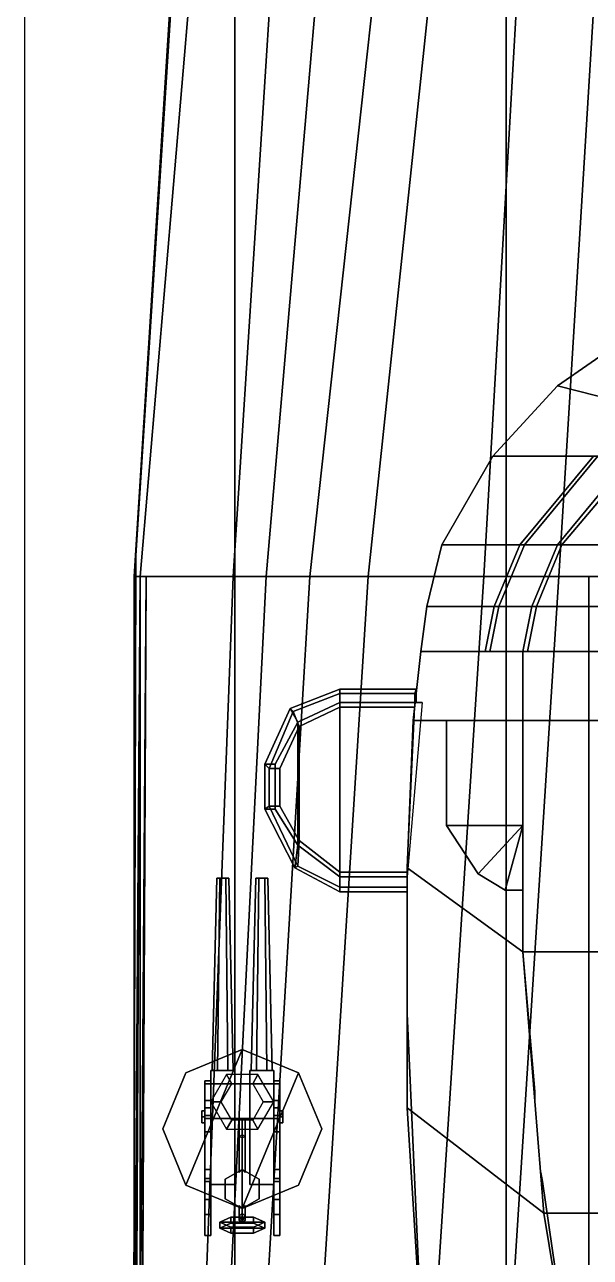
# Model space of a CAD drawing. Header units: millimetres. Extents: x -5.2 to 5.2, y -53.2 to 45.8.
# Drawn here: x -5.25 to -1.48, y 11.48 to 19.68 of the extents above; entities that cross this region are included whole.
import ezdxf

# ---------------------------------------------------------------- set-up
doc = ezdxf.new("R2010")
doc.units = ezdxf.units.MM
doc.header["$XCLIPFRAME"] = 2
for name, color, linetype in [('drawing', 9, 'Continuous'), ('gun', 1, 'Continuous'), ('railings', 6, 'Continuous'), ('sleeve', 5, 'Continuous'), ('superstructure', 3, 'Continuous'), ('turret', 2, 'Continuous')]:
    doc.layers.add(name, color=color, linetype=linetype)
picture_1 = doc.add_image_def('image1.gif', size_in_pixel=(3078, 4230))

msp = doc.modelspace()

# ---------------------------------------------------------------- linework, layer by layer
for points in [[(-4.07, 23.19, 4.97), (-3.87, 23.19, 2.91), (-4.48, 16.01, 2.84), (-4.52, 16.01, 4.94)], [(-3.85, 23.19, 5.01), (-4.07, 23.19, 4.97), (-4.52, 16.01, 4.94), (-3.85, 16.01, 5.01)], [(-3.87, 23.19, 2.91), (-3.4, 23.19, 1.04), (-3.86, 16.01, -0.05), (-4.48, 16.01, 2.84)], [(-3.4, 23.19, 1.04), (-3.02, 23.19, -0.14), (-3.64, 16.01, -0.6), (-3.86, 16.01, -0.05)], [(-2.04, 23.19, 5.1), (-3.85, 23.19, 5.01), (-3.85, 16.01, 5.01), (-2.04, 16.01, 5.1)], [(-3.02, 23.19, -0.14), (-2.56, 23.19, -1.15), (-3.35, 16.01, -1.15), (-3.64, 16.01, -0.6)], [(-2.56, 23.19, -1.15), (-2.2, 23.19, -1.7), (-2.96, 16.01, -1.7), (-3.35, 16.01, -1.15)], [(-2.2, 23.19, -1.7), (-1.78, 23.19, -2.26), (-2.19, 16.01, -2.46), (-2.96, 16.01, -1.7)], [(-1.78, 23.19, -2.26), (-1.25, 23.19, -2.76), (-1.69, 16.01, -2.76), (-2.19, 16.01, -2.46)], [(0, 23.19, 5.1), (-2.04, 23.19, 5.1), (-2.04, 16.01, 5.1), (0, 16.01, 5.1)], [(-1.25, 23.19, -2.76), (-0.79, 23.19, -3.12), (-0.9, 16.01, -3.2), (-1.69, 16.01, -2.76)], [(-4.48, 16.01, 2.84), (-3.86, 16.01, -0.05), (-4.4, 1.9, -0.05), (-4.58, 1.9, 2.84)], [(-3.85, 16.01, 2.93), (-4.48, 16.01, 2.84), (-4.58, 1.9, 2.84), (-3.85, 1.9, 2.93)], [(-4.48, 16.01, 2.84), (-4.48, 16.01, 2.84), (-4.5591, 4.85, 2.84), (-4.52, 7.75, 4.15)], [(-3.85, 16.01, 5.01), (-4.52, 16.01, 4.94), (-4.52, -0.06, 4.89), (-3.85, -0.06, 4.96)], [(-4.52, 16.01, 4.94), (4.52, 16.01, 4.94), (4.52, -0.06, 4.89), (-4.52, -0.06, 4.89)], [(-4.52, 16.01, 4.94), (-4.52, 16.01, 4.84), (-4.52, -0.06, 4.72), (-4.52, -0.06, 4.89)], [(-4.52, 16.01, 4.84), (-4.48, 16.01, 2.84), (-4.52, 8.02, 4.63), (-4.52, 7.8708, 4.7792)], [(-4.48, 16.01, 2.84), (-4.48, 16.01, 2.84), (-4.52, 8.02, 4.51), (-4.52, 8.02, 4.63)], [(-4.48, 16.01, 2.84), (-4.48, 16.01, 2.84), (-4.52, 7.75, 4.15), (-4.52, 8.02, 4.51)], [(-4.5191, 4.85, 2.84), (-4.44, 16.01, 2.84), (-4.44, 16.01, 2.84), (-4.48, 7.75, 4.15)], [(-4.48, -0.06, 4.72), (-4.48, 16.01, 4.84), (-4.48, 16.01, 4.94), (-4.48, -0.06, 4.89)], [(-4.48, 8.02, 4.63), (-4.44, 16.01, 2.84), (-4.48, 16.01, 4.84), (-4.48, 7.8708, 4.7792)], [(-4.48, 8.02, 4.51), (-4.44, 16.01, 2.84), (-4.44, 16.01, 2.84), (-4.48, 8.02, 4.63)], [(-4.48, 7.75, 4.15), (-4.44, 16.01, 2.84), (-4.44, 16.01, 2.84), (-4.48, 8.02, 4.51)], [(-3.86, 16.01, -0.05), (-3.64, 16.01, -0.6), (-4.35, 1.9, -0.6), (-4.4, 1.9, -0.05)], [(-3.64, 16.01, -0.6), (-3.35, 16.01, -1.15), (-4.19, 1.9, -1.15), (-4.35, 1.9, -0.6)], [(-3.35, 16.01, -1.15), (-2.96, 16.01, -1.7), (-3.85, 1.9, -1.7), (-4.19, 1.9, -1.15)], [(-2.96, 16.01, -1.7), (-2.19, 16.01, -2.46), (-3.11, 1.9, -2.46), (-3.85, 1.9, -1.7)], [(-1.49, 16.01, 3.07), (-3.85, 16.01, 2.93), (-3.85, 1.9, 2.93), (-1.49, 1.9, 3.07)], [(-2.04, 16.01, 5.1), (-3.85, 16.01, 5.01), (-3.85, -0.06, 4.96), (-2.04, -0.06, 5.05)], [(-2.19, 16.01, -2.46), (-1.69, 16.01, -2.76), (-2.59, 1.9, -2.76), (-3.11, 1.9, -2.46)], [(-1.69, 16.01, -2.76), (-0.9, 16.01, -3.2), (-1.66, 1.9, -3.2), (-2.59, 1.9, -2.76)], [(0, 16.01, 5.1), (-2.04, 16.01, 5.1), (-2.04, -0.06, 5.05), (0, -0.06, 5.05)], [(-0.9, 16.01, -3.2), (-0.36, 16.01, -3.4), (-1, 1.9, -3.4), (-1.66, 1.9, -3.2)], [(0, 16.01, 3.07), (-1.49, 16.01, 3.07), (-1.49, 1.9, 3.07), (0, 1.9, 3.07)]]:
    msp.add_3dface(points)
at = {"layer": 'gun'}
for points in [[(-3.95, 14, 5.8546), (-3.97, 14, 5.82), (-4, 12.72, 5.82), (-3.965, 12.72, 5.8806)], [(-3.97, 14, 5.82), (-3.95, 14, 5.7854), (-3.965, 12.72, 5.7594), (-4, 12.72, 5.82)], [(-3.89, 14, 5.82), (-3.97, 14, 5.82), (-3.95, 14, 5.8546), (-3.91, 14, 5.8546)], [(-3.91, 14, 5.7854), (-3.95, 14, 5.7854), (-3.97, 14, 5.82), (-3.89, 14, 5.82)], [(-3.91, 14, 5.8546), (-3.95, 14, 5.8546), (-3.965, 12.72, 5.8806), (-3.895, 12.72, 5.8806)], [(-3.95, 14, 5.7854), (-3.91, 14, 5.7854), (-3.895, 12.72, 5.7594), (-3.965, 12.72, 5.7594)], [(-3.89, 14, 5.82), (-3.91, 14, 5.8546), (-3.895, 12.72, 5.8806), (-3.86, 12.72, 5.82)], [(-3.91, 14, 5.7854), (-3.89, 14, 5.82), (-3.86, 12.72, 5.82), (-3.895, 12.72, 5.7594)], [(-3.71, 14, 5.82), (-3.69, 14, 5.7854), (-3.705, 12.72, 5.7594), (-3.74, 12.72, 5.82)], [(-3.69, 14, 5.8546), (-3.71, 14, 5.82), (-3.74, 12.72, 5.82), (-3.705, 12.72, 5.8806)], [(-3.65, 14, 5.7854), (-3.69, 14, 5.7854), (-3.71, 14, 5.82), (-3.63, 14, 5.82)], [(-3.63, 14, 5.82), (-3.71, 14, 5.82), (-3.69, 14, 5.8546), (-3.65, 14, 5.8546)], [(-3.69, 14, 5.7854), (-3.65, 14, 5.7854), (-3.635, 12.72, 5.7594), (-3.705, 12.72, 5.7594)], [(-3.65, 14, 5.8546), (-3.69, 14, 5.8546), (-3.705, 12.72, 5.8806), (-3.635, 12.72, 5.8806)], [(-3.65, 14, 5.7854), (-3.63, 14, 5.82), (-3.6, 12.72, 5.82), (-3.635, 12.72, 5.7594)], [(-3.63, 14, 5.82), (-3.65, 14, 5.8546), (-3.635, 12.72, 5.8806), (-3.6, 12.72, 5.82)]]:
    msp.add_3dface(points, dxfattribs=at)
at = {"layer": 'railings'}
for points in [[(-4.51, 16.15, 6.05), (-4.51, 16.15, 6.11), (-4.26, 20.03, 6.11), (-4.26, 20.03, 6.05)], [(-4.26, 20.03, 6.05), (-4.26, 20.03, 6.11), (-4.51, 16.15, 6.11), (-4.51, 16.15, 6.05)], [(-4.26, 20.03, 5.64), (-4.26, 20.03, 5.7), (-4.51, 16.15, 5.7), (-4.51, 16.15, 5.64)], [(-4.51, 16.15, 5.64), (-4.51, 16.15, 5.7), (-4.26, 20.03, 5.7), (-4.26, 20.03, 5.64)], [(-4.51, 16.15, 5.33), (-4.51, 16.15, 5.39), (-4.26, 20.03, 5.39), (-4.26, 20.03, 5.33)], [(-4.26, 20.03, 5.33), (-4.26, 20.03, 5.39), (-4.51, 16.15, 5.39), (-4.51, 16.15, 5.33)], [(-4.51, 16.09, 4.94), (-4.51, 16.15, 4.94), (-4.51, 16.15, 6.11), (-4.51, 16.09, 6.11)], [(-4.51, 16.09, 6.11), (-4.51, 16.15, 6.11), (-4.51, 16.15, 4.94), (-4.51, 16.09, 4.94)], [(-4.51, 16.09, 6.05), (-4.51, 16.09, 6.11), (-4.52, 12.05, 6.11), (-4.52, 12.05, 6.05)], [(-4.52, 12.05, 6.05), (-4.52, 12.05, 6.11), (-4.51, 16.09, 6.11), (-4.51, 16.09, 6.05)], [(-4.52, 12.05, 5.64), (-4.52, 12.05, 5.7), (-4.51, 16.09, 5.7), (-4.51, 16.09, 5.64)], [(-4.51, 16.09, 5.64), (-4.51, 16.09, 5.7), (-4.52, 12.05, 5.7), (-4.52, 12.05, 5.64)], [(-4.51, 16.09, 5.33), (-4.51, 16.09, 5.39), (-4.52, 12.05, 5.39), (-4.52, 12.05, 5.33)], [(-4.52, 12.05, 5.33), (-4.52, 12.05, 5.39), (-4.51, 16.09, 5.39), (-4.51, 16.09, 5.33)], [(-1.93, 14.19, 10.54), (-1.93, 14.19, 10.6), (-1.93, 15.51, 10.6), (-1.93, 15.51, 10.54)], [(-1.93, 15.51, 10.54), (-1.93, 15.51, 10.6), (-1.93, 14.19, 10.6), (-1.93, 14.19, 10.54)], [(-1.93, 15.51, 10.21), (-1.93, 15.51, 10.27), (-1.93, 14.19, 10.27), (-1.93, 14.19, 10.21)], [(-1.93, 14.19, 10.21), (-1.93, 14.19, 10.27), (-1.93, 15.51, 10.27), (-1.93, 15.51, 10.21)], [(-1.93, 14.19, 9.79), (-1.93, 14.19, 9.85), (-1.93, 15.51, 9.85), (-1.93, 15.51, 9.79)], [(-1.93, 15.51, 9.79), (-1.93, 15.51, 9.85), (-1.93, 14.19, 9.85), (-1.93, 14.19, 9.79)], [(-1.93, 14.13, 10.6), (-1.93, 14.19, 10.6), (-1.93, 14.19, 9.65), (-1.93, 14.13, 9.65)], [(-1.93, 14.13, 9.65), (-1.93, 14.19, 9.65), (-1.93, 14.19, 10.6), (-1.93, 14.13, 10.6)], [(-1.93, 13.51, 10.54), (-1.93, 13.51, 10.6), (-1.93, 14.13, 10.6), (-1.93, 14.13, 10.54)], [(-1.93, 14.13, 10.54), (-1.93, 14.13, 10.6), (-1.93, 13.51, 10.6), (-1.93, 13.51, 10.54)], [(-1.93, 14.13, 10.21), (-1.93, 14.13, 10.27), (-1.93, 13.51, 10.27), (-1.93, 13.51, 10.21)], [(-1.93, 13.51, 10.21), (-1.93, 13.51, 10.27), (-1.93, 14.13, 10.27), (-1.93, 14.13, 10.21)], [(-1.93, 13.51, 9.79), (-1.93, 13.51, 9.85), (-1.93, 14.13, 9.85), (-1.93, 14.13, 9.79)], [(-1.93, 14.13, 9.79), (-1.93, 14.13, 9.85), (-1.93, 13.51, 9.85), (-1.93, 13.51, 9.79)], [(-1.85, 12.58, 10.54), (-1.85, 12.58, 10.6), (-1.93, 13.51, 10.6), (-1.93, 13.51, 10.54)], [(-1.93, 13.51, 10.54), (-1.93, 13.51, 10.6), (-1.85, 12.58, 10.6), (-1.85, 12.58, 10.54)], [(-1.85, 12.58, 10.21), (-1.85, 12.58, 10.27), (-1.93, 13.51, 10.27), (-1.93, 13.51, 10.21)], [(-1.93, 13.51, 10.21), (-1.93, 13.51, 10.27), (-1.85, 12.58, 10.27), (-1.85, 12.58, 10.21)], [(-1.93, 13.51, 9.79), (-1.93, 13.51, 9.85), (-1.85, 12.58, 9.85), (-1.85, 12.58, 9.79)], [(-1.85, 12.58, 9.79), (-1.85, 12.58, 9.85), (-1.93, 13.51, 9.85), (-1.93, 13.51, 9.79)], [(-2.7, 13.1, 8.29), (-2.7, 13.16, 8.29), (-2.7, 13.16, 7.31), (-2.7, 13.1, 7.31)], [(-2.7, 13.1, 7.31), (-2.7, 13.16, 7.31), (-2.7, 13.16, 8.29), (-2.7, 13.1, 8.29)], [(-2.6, 10.87, 8.23), (-2.6, 10.87, 8.29), (-2.7, 13.1, 8.29), (-2.7, 13.1, 8.23)], [(-2.7, 13.1, 8.23), (-2.7, 13.1, 8.29), (-2.6, 10.87, 8.29), (-2.6, 10.87, 8.23)], [(-2.6, 10.87, 7.82), (-2.6, 10.87, 7.88), (-2.7, 13.1, 7.88), (-2.7, 13.1, 7.82)], [(-2.7, 13.1, 7.82), (-2.7, 13.1, 7.88), (-2.6, 10.87, 7.88), (-2.6, 10.87, 7.82)], [(-1.85, 12.52, 9.65), (-1.85, 12.58, 9.65), (-1.85, 12.58, 10.6), (-1.85, 12.52, 10.6)], [(-1.85, 12.52, 10.6), (-1.85, 12.58, 10.6), (-1.85, 12.58, 9.65), (-1.85, 12.52, 9.65)], [(-4.53, 8.16, 6.05), (-4.53, 8.16, 6.11), (-4.52, 11.99, 6.11), (-4.52, 11.99, 6.05)], [(-4.52, 11.99, 6.05), (-4.52, 11.99, 6.11), (-4.53, 8.16, 6.11), (-4.53, 8.16, 6.05)], [(-4.53, 8.16, 5.64), (-4.53, 8.16, 5.7), (-4.52, 11.99, 5.7), (-4.52, 11.99, 5.64)], [(-4.52, 11.99, 5.64), (-4.52, 11.99, 5.7), (-4.53, 8.16, 5.7), (-4.53, 8.16, 5.64)], [(-4.52, 11.99, 5.33), (-4.52, 11.99, 5.39), (-4.53, 8.16, 5.39), (-4.53, 8.16, 5.33)], [(-4.53, 8.16, 5.33), (-4.53, 8.16, 5.39), (-4.52, 11.99, 5.39), (-4.52, 11.99, 5.33)], [(-4.52, 11.99, 6.11), (-4.52, 12.05, 6.11), (-4.52, 12.05, 4.92), (-4.52, 11.99, 4.92)], [(-4.52, 11.99, 4.92), (-4.52, 12.05, 4.92), (-4.52, 12.05, 6.11), (-4.52, 11.99, 6.11)], [(-1.8, 11.98, 10.6), (-1.81, 12.04, 10.6), (-1.81, 12.04, 9.65), (-1.8, 11.98, 9.65)], [(-1.8, 11.98, 9.65), (-1.81, 12.04, 9.65), (-1.81, 12.04, 10.6), (-1.8, 11.98, 10.6)], [(-1.61, 10.68, 10.54), (-1.61, 10.68, 10.6), (-1.8, 11.98, 10.6), (-1.8, 11.98, 10.54)], [(-1.8, 11.98, 10.54), (-1.8, 11.98, 10.6), (-1.61, 10.68, 10.6), (-1.61, 10.68, 10.54)], [(-1.8, 11.98, 10.21), (-1.8, 11.98, 10.27), (-1.61, 10.68, 10.27), (-1.61, 10.68, 10.21)], [(-1.61, 10.68, 10.21), (-1.61, 10.68, 10.27), (-1.8, 11.98, 10.27), (-1.8, 11.98, 10.21)], [(-1.61, 10.68, 9.79), (-1.61, 10.68, 9.85), (-1.8, 11.98, 9.85), (-1.8, 11.98, 9.79)], [(-1.8, 11.98, 9.79), (-1.8, 11.98, 9.85), (-1.61, 10.68, 9.85), (-1.61, 10.68, 9.79)]]:
    msp.add_3dface(points, dxfattribs=at)
at = {"layer": 'sleeve'}
for points in [[(-3.85, 12.72, 5.89), (-3.85, 12.72, 5.7), (-4.01, 12.72, 5.7), (-4.01, 12.72, 5.89)], [(-4.01, 12.72, 5.7), (-4.01, 11.96, 5.7), (-4.01, 11.96, 5.89), (-4.01, 12.72, 5.89)], [(-3.85, 12.72, 5.7), (-3.85, 11.96, 5.7), (-4.01, 11.96, 5.7), (-4.01, 12.72, 5.7)], [(-4.01, 12.72, 5.89), (-4.01, 11.96, 5.89), (-3.85, 11.96, 5.89), (-3.85, 12.72, 5.89)], [(-3.85, 11.96, 5.89), (-3.85, 11.96, 5.7), (-3.85, 12.72, 5.7), (-3.85, 12.72, 5.89)], [(-3.59, 12.72, 5.7), (-3.59, 11.96, 5.7), (-3.75, 11.96, 5.7), (-3.75, 12.72, 5.7)], [(-3.75, 12.72, 5.7), (-3.75, 11.96, 5.7), (-3.75, 11.96, 5.89), (-3.75, 12.72, 5.89)], [(-3.75, 12.72, 5.89), (-3.75, 11.96, 5.89), (-3.59, 11.96, 5.89), (-3.59, 12.72, 5.89)], [(-3.59, 12.72, 5.89), (-3.59, 12.72, 5.7), (-3.75, 12.72, 5.7), (-3.75, 12.72, 5.89)], [(-3.59, 11.96, 5.89), (-3.59, 11.96, 5.7), (-3.59, 12.72, 5.7), (-3.59, 12.72, 5.89)], [(-4.05, 12.41, 5.79), (-4.05, 12.45, 5.75), (-4.07, 12.45, 5.75), (-4.07, 12.41, 5.79)], [(-4.05, 12.45, 5.75), (-4.05, 12.41, 5.71), (-4.07, 12.41, 5.71), (-4.07, 12.45, 5.75)], [(-4.07, 12.41, 5.79), (-4.07, 12.45, 5.75), (-4.07, 12.41, 5.71), (-4.07, 12.37, 5.75)], [(-4.05, 12.37, 5.75), (-4.05, 12.41, 5.79), (-4.07, 12.41, 5.79), (-4.07, 12.37, 5.75)], [(-4.05, 12.41, 5.71), (-4.05, 12.37, 5.75), (-4.07, 12.37, 5.75), (-4.07, 12.41, 5.71)], [(-3.55, 12.45, 5.75), (-3.55, 12.41, 5.79), (-3.53, 12.41, 5.79), (-3.53, 12.45, 5.75)], [(-3.55, 12.41, 5.71), (-3.55, 12.45, 5.75), (-3.53, 12.45, 5.75), (-3.53, 12.41, 5.71)], [(-3.55, 12.41, 5.79), (-3.55, 12.37, 5.75), (-3.53, 12.37, 5.75), (-3.53, 12.41, 5.79)], [(-3.55, 12.37, 5.75), (-3.55, 12.41, 5.71), (-3.53, 12.41, 5.71), (-3.53, 12.37, 5.75)], [(-3.53, 12.41, 5.71), (-3.53, 12.45, 5.75), (-3.53, 12.41, 5.79), (-3.53, 12.37, 5.75)], [(-4.01, 11.96, 5.89), (-4.01, 11.96, 5.7), (-3.85, 11.96, 5.7), (-3.85, 11.96, 5.89)], [(-3.75, 11.96, 5.89), (-3.75, 11.96, 5.7), (-3.59, 11.96, 5.7), (-3.59, 11.96, 5.89)]]:
    msp.add_3dface(points, dxfattribs=at)
at = {"layer": 'superstructure'}
for points in [[(-0.8, 17.05, 9.65), (-0.49, 17.13, 9.65), (-1.25, 17.59, 8.96), (-1.7, 17.28, 8.96)], [(-1.7, 17.28, 8.96), (-1.25, 17.59, 8.96), (-1.25, 17.59, 4.99), (-1.7, 17.28, 4.99)], [(-1.21, 16.81, 9.65), (-0.8, 17.05, 9.65), (-1.7, 17.28, 8.96), (-2.13, 16.81, 8.96)], [(-2.13, 16.81, 8.96), (-1.7, 17.28, 8.96), (-1.7, 17.28, 4.99), (-2.13, 16.81, 4.99)], [(-1.7, 16.22, 9.65), (-1.21, 16.81, 9.65), (-2.13, 16.81, 8.96), (-2.47, 16.22, 8.96)], [(-2.47, 16.22, 8.96), (-2.13, 16.81, 8.96), (-2.13, 16.81, 4.99), (-2.47, 16.22, 4.99)], [(-1.43, 16.81, 10.87), (-1.46, 16.81, 10.87), (-1.95, 16.22, 10.87), (-1.92, 16.22, 10.87)], [(-1.46, 16.81, 10.87), (-1.21, 16.81, 10.58), (-1.7, 16.22, 10.58), (-1.95, 16.22, 10.87)], [(-1.92, 16.22, 10.87), (-1.67, 16.22, 10.58), (-1.17, 16.81, 10.58), (-1.43, 16.81, 10.87)], [(-1.21, 16.81, 10.58), (-1.21, 16.81, 9.65), (-1.7, 16.22, 9.65), (-1.7, 16.22, 10.58)], [(1.17, 16.81, 9.65), (-1.17, 16.81, 9.65), (-1.67, 16.22, 9.65), (1.67, 16.22, 9.65)], [(-1.67, 16.22, 10.58), (-1.67, 16.22, 9.65), (-1.17, 16.81, 9.65), (-1.17, 16.81, 10.58)], [(-1.87, 15.81, 9.65), (-1.7, 16.22, 9.65), (-2.47, 16.22, 8.96), (-2.57, 15.81, 8.96)], [(-2.57, 15.81, 8.96), (-2.47, 16.22, 8.96), (-2.47, 16.22, 4.99), (-2.57, 15.81, 4.99)], [(-1.95, 16.22, 10.87), (-1.7, 16.22, 10.58), (-1.87, 15.81, 10.58), (-2.12, 15.81, 10.87)], [(-1.92, 16.22, 10.87), (-1.95, 16.22, 10.87), (-2.12, 15.81, 10.87), (-2.09, 15.81, 10.87)], [(-2.09, 15.81, 10.87), (-1.84, 15.81, 10.58), (-1.67, 16.22, 10.58), (-1.92, 16.22, 10.87)], [(-1.7, 16.22, 10.58), (-1.7, 16.22, 9.65), (-1.87, 15.81, 9.65), (-1.87, 15.81, 10.58)], [(1.67, 16.22, 9.65), (-1.67, 16.22, 9.65), (-1.84, 15.81, 9.65), (1.84, 15.81, 9.65)], [(-1.84, 15.81, 10.58), (-1.84, 15.81, 9.65), (-1.67, 16.22, 9.65), (-1.67, 16.22, 10.58)], [(-1.93, 15.51, 9.65), (-1.87, 15.81, 9.65), (-2.57, 15.81, 8.96), (-2.61, 15.51, 8.96)], [(-2.61, 15.51, 8.96), (-2.57, 15.81, 8.96), (-2.57, 15.81, 4.99), (-2.61, 15.51, 4.99)], [(-2.12, 15.81, 10.87), (-1.87, 15.81, 10.58), (-1.93, 15.51, 10.58), (-2.18, 15.51, 10.87)], [(-2.09, 15.81, 10.87), (-2.12, 15.81, 10.87), (-2.18, 15.51, 10.87), (-2.15, 15.51, 10.87)], [(-2.15, 15.51, 10.87), (-1.9, 15.51, 10.58), (-1.84, 15.81, 10.58), (-2.09, 15.81, 10.87)], [(-1.87, 15.81, 10.58), (-1.87, 15.81, 9.65), (-1.93, 15.51, 9.65), (-1.93, 15.51, 10.58)], [(1.84, 15.81, 9.65), (-1.84, 15.81, 9.65), (-1.9, 15.51, 9.65), (1.9, 15.51, 9.65)], [(-1.9, 15.51, 10.58), (-1.9, 15.51, 9.65), (-1.84, 15.81, 9.65), (-1.84, 15.81, 10.58)], [(-1.93, 15.05, 9.65), (-1.93, 15.51, 9.65), (-2.61, 15.51, 8.96), (-2.66, 15.05, 8.96)], [(-2.66, 15.05, 8.96), (-2.61, 15.51, 8.96), (-2.61, 15.51, 4.99), (-2.66, 15.05, 4.99)], [(-2.18, 15.51, 10.87), (-1.93, 15.51, 10.58), (-1.9, 15.51, 10.58), (-2.15, 15.51, 10.87)], [(1.93, 15.51, 9.65), (-1.93, 15.51, 9.65), (-1.93, 15.05, 9.65), (1.93, 15.05, 9.65)], [(-1.93, 15.51, 10.58), (-1.93, 15.51, 9.65), (-1.9, 15.51, 9.65), (-1.9, 15.51, 10.58)], [(-3.15, 15.26, 8.36), (-3.48, 15.13, 8.36), (-3.46, 15.11, 8.36), (-3.15, 15.23, 8.36)], [(-3.15, 15.17, 8.12), (-3.43, 15.04, 8.12), (-3.48, 15.13, 8.36), (-3.15, 15.26, 8.36)], [(-3.46, 15.11, 8.36), (-3.42, 15.01, 8.12), (-3.15, 15.14, 8.12), (-3.15, 15.23, 8.36)], [(-2.64, 15.17, 8.12), (-3.15, 15.17, 8.12), (-3.15, 15.26, 8.36), (-2.64, 15.26, 8.36)], [(-2.64, 15.26, 8.36), (-3.15, 15.26, 8.36), (-3.15, 15.23, 8.36), (-2.65, 15.23, 8.36)], [(-3.15, 15.23, 8.36), (-3.15, 15.14, 8.12), (-2.65, 15.14, 8.12), (-2.65, 15.23, 8.36)], [(-3.48, 15.13, 8.36), (-3.65, 14.76, 8.36), (-3.62, 14.73, 8.36), (-3.46, 15.11, 8.36)], [(-3.43, 15.04, 8.12), (-3.58, 14.76, 8.12), (-3.65, 14.76, 8.36), (-3.48, 15.13, 8.36)], [(-3.62, 14.73, 8.36), (-3.55, 14.73, 8.12), (-3.42, 15.01, 8.12), (-3.46, 15.11, 8.36)], [(-3.15, 15.17, 7.26), (-3.43, 15.04, 7.26), (-3.43, 15.04, 8.12), (-3.15, 15.17, 8.12)], [(-3.43, 15.04, 7.26), (-3.15, 15.17, 7.26), (-3.15, 14.01, 7.26), (-3.43, 14.22, 7.26)], [(-3.42, 15.01, 8.12), (-3.42, 15.01, 7.31), (-3.15, 15.14, 7.31), (-3.15, 15.14, 8.12)], [(-3.15, 14.04, 7.31), (-3.15, 15.14, 7.31), (-3.42, 15.01, 7.31), (-3.42, 14.25, 7.31)], [(-2.6, 15.17, 7.26), (-3.15, 15.17, 7.26), (-3.15, 15.17, 8.12), (-2.64, 15.17, 8.12)], [(-3.15, 15.17, 7.26), (-2.6, 15.17, 7.26), (-2.7, 14.01, 7.26), (-3.15, 14.01, 7.26)], [(-3.15, 15.14, 8.12), (-3.15, 15.14, 7.31), (-2.65, 15.14, 7.31), (-2.65, 15.14, 8.12)], [(-2.7, 14.04, 7.31), (-2.65, 15.14, 7.31), (-3.15, 15.14, 7.31), (-3.15, 14.04, 7.31)], [(-3.43, 15.04, 7.26), (-3.58, 14.76, 7.26), (-3.58, 14.76, 8.12), (-3.43, 15.04, 8.12)], [(-3.58, 14.76, 7.26), (-3.43, 15.04, 7.26), (-3.43, 14.22, 7.26), (-3.58, 14.46, 7.26)], [(-2.7, 14.07, 7.31), (-2.66, 15.05, 7.31), (-2.66, 15.05, 4.99), (-2.7, 14.07, 4.99)], [(-1.93, 13.51, 7.31), (-1.93, 15.05, 7.31), (-2.66, 15.05, 7.31), (-2.7, 14.07, 7.31)], [(-1.93, 15.05, 7.31), (-1.93, 15.05, 9.65), (-2.66, 15.05, 8.96), (-2.66, 15.05, 7.31)], [(-1.93, 14.35, 9.17), (-2.4378, 14.35, 9.17), (-2.4378, 15.05, 9.17), (-1.93, 15.05, 9.17)], [(-2.4378, 14.35, 9.17), (-1.93, 14.35, 9.65), (-1.93, 15.05, 9.65), (-2.4378, 15.05, 9.17)], [(1.93, 15.05, 9.65), (-1.93, 15.05, 9.65), (-1.93, 13.51, 9.65), (1.93, 13.51, 9.65)], [(-1.93, 13.51, 9.65), (-1.93, 15.05, 9.65), (-1.93, 15.05, 7.31), (-1.93, 13.51, 7.31)], [(-3.55, 14.73, 8.12), (-3.55, 14.73, 7.31), (-3.42, 15.01, 7.31), (-3.42, 15.01, 8.12)], [(-3.42, 14.25, 7.31), (-3.42, 15.01, 7.31), (-3.55, 14.73, 7.31), (-3.55, 14.48, 7.31)], [(-3.65, 14.76, 8.36), (-3.58, 14.76, 8.12), (-3.58, 14.46, 8.12), (-3.65, 14.46, 8.36)], [(-3.62, 14.48, 8.36), (-3.62, 14.73, 8.36), (-3.65, 14.76, 8.36), (-3.65, 14.46, 8.36)], [(-3.55, 14.48, 8.12), (-3.55, 14.73, 8.12), (-3.62, 14.73, 8.36), (-3.62, 14.48, 8.36)], [(-3.58, 14.76, 8.12), (-3.58, 14.76, 7.26), (-3.58, 14.46, 7.26), (-3.58, 14.46, 8.12)], [(-3.55, 14.48, 7.31), (-3.55, 14.73, 7.31), (-3.55, 14.73, 8.12), (-3.55, 14.48, 8.12)], [(-3.43, 14.08, 8.36), (-3.62, 14.48, 8.36), (-3.65, 14.46, 8.36), (-3.45, 14.07, 8.36)], [(-3.65, 14.46, 8.36), (-3.58, 14.46, 8.12), (-3.43, 14.22, 8.12), (-3.45, 14.07, 8.36)], [(-3.42, 14.25, 8.12), (-3.55, 14.48, 8.12), (-3.62, 14.48, 8.36), (-3.43, 14.08, 8.36)], [(-3.58, 14.46, 8.12), (-3.58, 14.46, 7.26), (-3.43, 14.22, 7.26), (-3.43, 14.22, 8.12)], [(-3.42, 14.25, 7.31), (-3.55, 14.48, 7.31), (-3.55, 14.48, 8.12), (-3.42, 14.25, 8.12)], [(-2.2278, 14.03, 9.17), (-1.93, 14.35, 9.65), (-2.4378, 14.35, 9.17)], [(-2.0478, 13.92, 9.17), (-2.2278, 14.03, 9.17), (-2.4378, 14.35, 9.17), (-1.93, 14.35, 9.17)], [(-2.0478, 13.92, 9.17), (-1.93, 14.35, 9.65), (-2.2278, 14.03, 9.17)], [(-1.93, 13.92, 9.17), (-2.0478, 13.92, 9.17), (-1.93, 14.35, 9.17)], [(-1.93, 13.92, 9.17), (-1.93, 14.35, 9.65), (-2.0478, 13.92, 9.17)], [(-3.45, 14.07, 8.36), (-3.43, 14.22, 8.12), (-3.15, 14.01, 8.12), (-3.15, 13.91, 8.36)], [(-3.15, 14.04, 8.12), (-3.42, 14.25, 8.12), (-3.43, 14.08, 8.36), (-3.15, 13.94, 8.36)], [(-3.43, 14.22, 8.12), (-3.43, 14.22, 7.26), (-3.15, 14.01, 7.26), (-3.15, 14.01, 8.12)], [(-3.15, 14.04, 7.31), (-3.42, 14.25, 7.31), (-3.42, 14.25, 8.12), (-3.15, 14.04, 8.12)], [(-3.15, 13.94, 8.36), (-3.43, 14.08, 8.36), (-3.45, 14.07, 8.36), (-3.15, 13.91, 8.36)], [(-2.7, 14.04, 8.12), (-3.15, 14.04, 8.12), (-3.15, 13.94, 8.36), (-2.7, 13.94, 8.36)], [(-2.7, 14.04, 7.31), (-3.15, 14.04, 7.31), (-3.15, 14.04, 8.12), (-2.7, 14.04, 8.12)], [(-2.7, 12.47, 7.31), (-2.7, 14.07, 7.31), (-2.7, 14.07, 4.99), (-2.7, 12.47, 4.99)], [(-1.79, 11.77, 7.31), (-1.93, 13.51, 7.31), (-2.7, 14.07, 7.31), (-2.7, 12.47, 7.31)], [(-2.7, 13.91, 8.36), (-2.7, 14.01, 8.12), (-2.7, 14.04, 8.12), (-2.7, 13.94, 8.36)], [(-2.7, 14.01, 8.12), (-2.7, 14.01, 7.26), (-2.7, 14.04, 7.31), (-2.7, 14.04, 8.12)], [(-3.15, 13.91, 8.36), (-3.15, 14.01, 8.12), (-2.7, 14.01, 8.12), (-2.7, 13.91, 8.36)], [(-3.15, 14.01, 8.12), (-3.15, 14.01, 7.26), (-2.7, 14.01, 7.26), (-2.7, 14.01, 8.12)], [(-2.7, 13.94, 8.36), (-3.15, 13.94, 8.36), (-3.15, 13.91, 8.36), (-2.7, 13.91, 8.36)], [(1.93, 13.51, 9.65), (-1.93, 13.51, 9.65), (-1.79, 11.77, 9.65), (1.79, 11.77, 9.65)], [(-1.79, 11.77, 9.65), (-1.93, 13.51, 9.65), (-1.93, 13.51, 7.31), (-1.79, 11.77, 7.31)], [(-2.6, 10.87, 7.31), (-2.7, 12.47, 7.31), (-2.7, 12.47, 4.99), (-2.6, 10.87, 4.99)], [(-1.58, 10.49, 7.31), (-1.79, 11.77, 7.31), (-2.7, 12.47, 7.31), (-2.6, 10.87, 7.31)], [(1.79, 11.77, 9.65), (-1.79, 11.77, 9.65), (-1.58, 10.49, 9.65), (1.58, 10.49, 9.65)], [(-1.58, 10.49, 9.65), (-1.79, 11.77, 9.65), (-1.79, 11.77, 7.31), (-1.58, 10.49, 7.31)]]:
    msp.add_3dface(points, dxfattribs=at)
at = {"layer": 'turret'}
for points in [[(-4.1748, 11.9552, 5.02), (-3.8, 12.86, 5.02), (-4.1748, 12.7048, 5.02), (-4.33, 12.33, 5.02)], [(-4.1748, 12.7048, 5.02), (-3.8, 12.86, 5.02), (-3.8, 12.86, 4.84), (-4.1748, 12.7048, 4.84)], [(-3.8, 11.8, 5.02), (-3.4252, 12.7048, 5.02), (-3.8, 12.86, 5.02), (-4.1748, 11.9552, 5.02)], [(-3.8, 12.86, 5.02), (-3.4252, 12.7048, 5.02), (-3.4252, 12.7048, 4.84), (-3.8, 12.86, 4.84)], [(-4.33, 12.33, 5.02), (-4.1748, 12.7048, 5.02), (-4.1748, 12.7048, 4.84), (-4.33, 12.33, 4.84)], [(-4.05, 12.06, 6.18), (-4.01, 12.06, 6.18), (-4.01, 12.65, 5.89), (-4.05, 12.65, 5.89)], [(-4.05, 12.52, 5.89), (-4.05, 12.06, 6.11), (-4.05, 12.06, 6.18), (-4.05, 12.65, 5.89)], [(-4.05, 12.42, 5.84), (-4.05, 12.52, 5.89), (-4.05, 12.65, 5.89), (-4.05, 12.47, 5.77)], [(-4.05, 12.65, 5.89), (-4.01, 12.65, 5.89), (-4.01, 12.47, 5.77), (-4.05, 12.47, 5.77)], [(-3.905, 12.6919, 5.02), (-4.01, 12.51, 5.02), (-3.94, 12.51, 5.48), (-3.87, 12.6312, 5.48)], [(-4.01, 12.65, 5.89), (-4.01, 12.06, 6.18), (-4.01, 12.06, 6.11), (-4.01, 12.52, 5.89)], [(-4.01, 12.47, 5.77), (-4.01, 12.65, 5.89), (-4.01, 12.52, 5.89), (-4.01, 12.42, 5.84)], [(-3.695, 12.6919, 5.02), (-3.905, 12.6919, 5.02), (-3.87, 12.6312, 5.48), (-3.73, 12.6312, 5.48)], [(-3.4252, 11.9552, 5.02), (-3.27, 12.33, 5.02), (-3.4252, 12.7048, 5.02), (-3.8, 11.8, 5.02)], [(-3.59, 12.51, 5.02), (-3.695, 12.6919, 5.02), (-3.73, 12.6312, 5.48), (-3.66, 12.51, 5.48)], [(-3.59, 12.65, 5.89), (-3.55, 12.65, 5.89), (-3.55, 12.47, 5.77), (-3.59, 12.47, 5.77)], [(-3.59, 12.06, 6.18), (-3.55, 12.06, 6.18), (-3.55, 12.65, 5.89), (-3.59, 12.65, 5.89)], [(-3.59, 12.42, 5.84), (-3.59, 12.52, 5.89), (-3.59, 12.65, 5.89), (-3.59, 12.47, 5.77)], [(-3.59, 12.52, 5.89), (-3.59, 12.06, 6.11), (-3.59, 12.06, 6.18), (-3.59, 12.65, 5.89)], [(-3.55, 12.47, 5.77), (-3.55, 12.65, 5.89), (-3.55, 12.52, 5.89), (-3.55, 12.42, 5.84)], [(-3.55, 12.65, 5.89), (-3.55, 12.06, 6.18), (-3.55, 12.06, 6.11), (-3.55, 12.52, 5.89)], [(-3.4252, 12.7048, 5.02), (-3.27, 12.33, 5.02), (-3.27, 12.33, 4.84), (-3.4252, 12.7048, 4.84)], [(-4.05, 12.63, 5.48), (-4.05, 12.4, 5.48), (-4.05, 12.4, 5.52), (-4.05, 12.63, 5.52)], [(-3.55, 12.63, 5.52), (-3.55, 12.63, 5.48), (-4.05, 12.63, 5.48), (-4.05, 12.63, 5.52)], [(-3.55, 12.63, 5.48), (-3.55, 12.4, 5.48), (-4.05, 12.4, 5.48), (-4.05, 12.63, 5.48)], [(-4.05, 12.47, 5.77), (-4.01, 12.47, 5.77), (-4.01, 12.63, 5.52), (-4.05, 12.63, 5.52)], [(-4.05, 12.63, 5.52), (-4.05, 12.4, 5.52), (-4.05, 12.31, 5.72), (-4.05, 12.47, 5.77)], [(-4.01, 12.63, 5.52), (-4.01, 12.4, 5.52), (-3.59, 12.4, 5.52), (-3.59, 12.63, 5.52)], [(-4.01, 12.47, 5.77), (-4.01, 12.31, 5.72), (-4.01, 12.4, 5.52), (-4.01, 12.63, 5.52)], [(-3.59, 12.47, 5.77), (-3.55, 12.47, 5.77), (-3.55, 12.63, 5.52), (-3.59, 12.63, 5.52)], [(-3.59, 12.63, 5.52), (-3.59, 12.4, 5.52), (-3.59, 12.31, 5.72), (-3.59, 12.47, 5.77)], [(-3.55, 12.4, 5.52), (-3.55, 12.4, 5.48), (-3.55, 12.63, 5.48), (-3.55, 12.63, 5.52)], [(-3.55, 12.47, 5.77), (-3.55, 12.31, 5.72), (-3.55, 12.4, 5.52), (-3.55, 12.63, 5.52)], [(-4.01, 12.52, 5.89), (-4.01, 12.06, 6.11), (-4.05, 12.06, 6.11), (-4.05, 12.52, 5.89)], [(-4.01, 12.42, 5.84), (-4.01, 12.52, 5.89), (-4.05, 12.52, 5.89), (-4.05, 12.42, 5.84)], [(-4.01, 12.51, 5.02), (-3.905, 12.3281, 5.02), (-3.87, 12.3888, 5.48), (-3.94, 12.51, 5.48)], [(-3.695, 12.3281, 5.02), (-3.59, 12.51, 5.02), (-3.66, 12.51, 5.48), (-3.73, 12.3888, 5.48)], [(-3.55, 12.42, 5.84), (-3.55, 12.52, 5.89), (-3.59, 12.52, 5.89), (-3.59, 12.42, 5.84)], [(-3.55, 12.52, 5.89), (-3.55, 12.06, 6.11), (-3.59, 12.06, 6.11), (-3.59, 12.52, 5.89)], [(-4.05, 12.47, 5.77), (-4.05, 12.31, 5.72), (-4.05, 12.31, 5.79), (-4.05, 12.42, 5.84)], [(-4.05, 12.31, 5.79), (-4.01, 12.31, 5.79), (-4.01, 12.42, 5.84), (-4.05, 12.42, 5.84)], [(-4.05, 12.4, 5.52), (-4.05, 12.4, 5.48), (-3.55, 12.4, 5.48), (-3.55, 12.4, 5.52)], [(-4.05, 12.4, 5.52), (-4.01, 12.4, 5.52), (-4.01, 12.31, 5.72), (-4.05, 12.31, 5.72)], [(-4.01, 12.42, 5.84), (-4.01, 12.31, 5.79), (-4.01, 12.31, 5.72), (-4.01, 12.47, 5.77)], [(-3.59, 12.47, 5.77), (-3.59, 12.31, 5.72), (-3.59, 12.31, 5.79), (-3.59, 12.42, 5.84)], [(-3.59, 12.31, 5.79), (-3.55, 12.31, 5.79), (-3.55, 12.42, 5.84), (-3.59, 12.42, 5.84)], [(-3.59, 12.4, 5.52), (-3.55, 12.4, 5.52), (-3.55, 12.31, 5.72), (-3.59, 12.31, 5.72)], [(-3.55, 12.42, 5.84), (-3.55, 12.31, 5.79), (-3.55, 12.31, 5.72), (-3.55, 12.47, 5.77)], [(-4.1748, 11.9552, 5.02), (-4.33, 12.33, 5.02), (-4.33, 12.33, 4.84), (-4.1748, 11.9552, 4.84)], [(-3.905, 12.3281, 5.02), (-3.695, 12.3281, 5.02), (-3.73, 12.3888, 5.48), (-3.87, 12.3888, 5.48)], [(-3.8, 12.39, 5.48), (-3.82, 12.39, 5.46), (-3.82, 12.28, 5.46), (-3.8, 12.27, 5.48)], [(-3.82, 12.39, 5.46), (-3.8, 12.39, 5.44), (-3.8, 12.29, 5.44), (-3.82, 12.28, 5.46)], [(-3.78, 12.39, 5.46), (-3.8, 12.39, 5.48), (-3.8, 12.27, 5.48), (-3.78, 12.28, 5.46)], [(-3.8, 12.39, 5.44), (-3.78, 12.39, 5.46), (-3.78, 12.28, 5.46), (-3.8, 12.29, 5.44)], [(-3.27, 12.33, 5.02), (-3.4252, 11.9552, 5.02), (-3.4252, 11.9552, 4.84), (-3.27, 12.33, 4.84)], [(-4.01, 12.31, 5.72), (-4.01, 11.76, 5.94), (-4.05, 11.76, 5.94), (-4.05, 12.31, 5.72)], [(-4.05, 12.31, 5.72), (-4.05, 11.76, 5.94), (-4.05, 11.8601, 6.0109), (-4.05, 12.31, 5.79)], [(-4.05, 11.8601, 6.0109), (-4.01, 11.8601, 6.0109), (-4.01, 12.31, 5.79), (-4.05, 12.31, 5.79)], [(-4.01, 12.31, 5.79), (-4.01, 11.8601, 6.0109), (-4.01, 11.76, 5.94), (-4.01, 12.31, 5.72)], [(-3.82, 12.28, 5.46), (-3.8, 12.29, 5.44), (-3.8, 12.06, 5.21), (-3.82, 12.04, 5.23)], [(-3.8, 12.27, 5.48), (-3.82, 12.28, 5.46), (-3.82, 12.04, 5.23), (-3.8, 12.06, 5.25)], [(-3.8, 12.29, 5.44), (-3.78, 12.28, 5.46), (-3.78, 12.04, 5.23), (-3.8, 12.06, 5.21)], [(-3.78, 12.28, 5.46), (-3.8, 12.27, 5.48), (-3.8, 12.06, 5.25), (-3.78, 12.04, 5.23)], [(-3.59, 11.8601, 6.0109), (-3.55, 11.8601, 6.0109), (-3.55, 12.31, 5.79), (-3.59, 12.31, 5.79)], [(-3.55, 12.31, 5.72), (-3.55, 11.76, 5.94), (-3.59, 11.76, 5.94), (-3.59, 12.31, 5.72)], [(-3.59, 12.31, 5.72), (-3.59, 11.76, 5.94), (-3.59, 11.8601, 6.0109), (-3.59, 12.31, 5.79)], [(-3.55, 12.31, 5.79), (-3.55, 11.8601, 6.0109), (-3.55, 11.76, 5.94), (-3.55, 12.31, 5.72)], [(-4.01, 12.06, 6.11), (-4.01, 12, 6.11), (-4.05, 12, 6.11), (-4.05, 12.06, 6.11)], [(-4.05, 12.06, 6.11), (-4.05, 12, 6.11), (-4.05, 11.98, 6.18), (-4.05, 12.06, 6.18)], [(-4.05, 11.98, 6.18), (-4.01, 11.98, 6.18), (-4.01, 12.06, 6.18), (-4.05, 12.06, 6.18)], [(-4.05, 12, 6.11), (-4.05, 11.76, 5.94), (-4.05, 11.76, 6.06), (-4.05, 11.98, 6.18)], [(-4.01, 12, 6.11), (-4.01, 11.86, 6.01), (-4.05, 11.86, 6.01), (-4.05, 12, 6.11)], [(-4.01, 12.06, 6.18), (-4.01, 11.98, 6.18), (-4.01, 12, 6.11), (-4.01, 12.06, 6.11)], [(-4.01, 11.98, 6.18), (-4.01, 11.76, 6.06), (-4.01, 11.76, 5.94), (-4.01, 12, 6.11)], [(-3.9126, 11.995, 5.26), (-3.8, 12.06, 5.26), (-3.8, 12.06, 5.21), (-3.9126, 11.995, 5.21)], [(-3.8, 11.8, 5.26), (-3.8, 12.06, 5.26), (-3.9126, 11.995, 5.26), (-3.9126, 11.865, 5.26)], [(-3.9126, 11.865, 5.21), (-3.9126, 11.995, 5.21), (-3.8, 12.06, 5.21), (-3.8, 11.8, 5.21)], [(-3.9126, 11.865, 5.26), (-3.9126, 11.995, 5.26), (-3.9126, 11.995, 5.21), (-3.9126, 11.865, 5.21)], [(-3.8, 12.06, 5.26), (-3.6874, 11.995, 5.26), (-3.6874, 11.995, 5.21), (-3.8, 12.06, 5.21)], [(-3.6874, 11.865, 5.26), (-3.6874, 11.995, 5.26), (-3.8, 12.06, 5.26), (-3.8, 11.8, 5.26)], [(-3.8, 11.8, 5.21), (-3.8, 12.06, 5.21), (-3.6874, 11.995, 5.21), (-3.6874, 11.865, 5.21)], [(-3.6874, 11.995, 5.26), (-3.6874, 11.865, 5.26), (-3.6874, 11.865, 5.21), (-3.6874, 11.995, 5.21)], [(-3.59, 11.98, 6.18), (-3.55, 11.98, 6.18), (-3.55, 12.06, 6.18), (-3.59, 12.06, 6.18)], [(-3.55, 12.06, 6.11), (-3.55, 12, 6.11), (-3.59, 12, 6.11), (-3.59, 12.06, 6.11)], [(-3.59, 12.06, 6.11), (-3.59, 12, 6.11), (-3.59, 11.98, 6.18), (-3.59, 12.06, 6.18)], [(-3.55, 12, 6.11), (-3.55, 11.86, 6.01), (-3.59, 11.86, 6.01), (-3.59, 12, 6.11)], [(-3.59, 12, 6.11), (-3.59, 11.76, 5.94), (-3.59, 11.76, 6.06), (-3.59, 11.98, 6.18)], [(-3.55, 12.06, 6.18), (-3.55, 11.98, 6.18), (-3.55, 12, 6.11), (-3.55, 12.06, 6.11)], [(-3.55, 11.98, 6.18), (-3.55, 11.76, 6.06), (-3.55, 11.76, 5.94), (-3.55, 12, 6.11)], [(-3.8, 11.8, 5.02), (-4.1748, 11.9552, 5.02), (-4.1748, 11.9552, 4.84), (-3.8, 11.8, 4.84)], [(-4.05, 11.76, 6.06), (-4.01, 11.76, 6.06), (-4.01, 11.98, 6.18), (-4.05, 11.98, 6.18)], [(-3.4252, 11.9552, 5.02), (-3.8, 11.8, 5.02), (-3.8, 11.8, 4.84), (-3.4252, 11.9552, 4.84)], [(-3.59, 11.76, 6.06), (-3.55, 11.76, 6.06), (-3.55, 11.98, 6.18), (-3.59, 11.98, 6.18)], [(-3.8, 11.8, 5.26), (-3.9126, 11.865, 5.26), (-3.9126, 11.865, 5.21), (-3.8, 11.8, 5.21)], [(-3.6874, 11.865, 5.26), (-3.8, 11.8, 5.26), (-3.8, 11.8, 5.21), (-3.6874, 11.865, 5.21)], [(-4.05, 11.62, 5.98), (-4.01, 11.62, 5.98), (-4.01, 11.76, 6.06), (-4.05, 11.76, 6.06)], [(-4.01, 11.76, 5.94), (-4.01, 11.62, 5.94), (-4.05, 11.62, 5.94), (-4.05, 11.76, 5.94)], [(-4.05, 11.76, 5.94), (-4.05, 11.62, 5.94), (-4.05, 11.62, 5.98), (-4.05, 11.76, 6.06)], [(-4.01, 11.76, 6.06), (-4.01, 11.62, 5.98), (-4.01, 11.62, 5.94), (-4.01, 11.76, 5.94)], [(-3.95, 11.7086, 5.4604), (-3.875, 11.7423, 5.3349), (-3.875, 11.7036, 5.3245), (-3.95, 11.67, 5.45)], [(-3.95, 11.7086, 5.4604), (-3.65, 11.7086, 5.4604), (-3.725, 11.7423, 5.3349), (-3.875, 11.7423, 5.3349)], [(-3.875, 11.7423, 5.3349), (-3.725, 11.7423, 5.3349), (-3.725, 11.7036, 5.3245), (-3.875, 11.7036, 5.3245)], [(-3.8, 11.8, 5.26), (-3.82, 11.82, 5.24), (-3.82, 11.75, 5.24), (-3.8, 11.77, 5.26)], [(-3.82, 11.82, 5.24), (-3.8, 11.8, 5.22), (-3.8, 11.72, 5.22), (-3.82, 11.75, 5.24)], [(-3.8, 11.77, 5.26), (-3.82, 11.75, 5.24), (-3.82, 11.72, 5.33), (-3.8, 11.73, 5.34)], [(-3.82, 11.75, 5.24), (-3.8, 11.72, 5.22), (-3.8, 11.71, 5.33), (-3.82, 11.72, 5.33)], [(-3.78, 11.82, 5.24), (-3.8, 11.8, 5.26), (-3.8, 11.77, 5.26), (-3.78, 11.75, 5.24)], [(-3.8, 11.8, 5.22), (-3.78, 11.82, 5.24), (-3.78, 11.75, 5.24), (-3.8, 11.72, 5.22)], [(-3.78, 11.75, 5.24), (-3.8, 11.77, 5.26), (-3.8, 11.73, 5.34), (-3.78, 11.72, 5.33)], [(-3.8, 11.72, 5.22), (-3.78, 11.75, 5.24), (-3.78, 11.72, 5.33), (-3.8, 11.71, 5.33)], [(-3.725, 11.7423, 5.3349), (-3.65, 11.7086, 5.4604), (-3.65, 11.67, 5.45), (-3.725, 11.7036, 5.3245)], [(-3.59, 11.76, 5.94), (-3.59, 11.62, 5.94), (-3.59, 11.62, 5.98), (-3.59, 11.76, 6.06)], [(-3.55, 11.76, 5.94), (-3.55, 11.62, 5.94), (-3.59, 11.62, 5.94), (-3.59, 11.76, 5.94)], [(-3.59, 11.62, 5.98), (-3.55, 11.62, 5.98), (-3.55, 11.76, 6.06), (-3.59, 11.76, 6.06)], [(-3.55, 11.76, 6.06), (-3.55, 11.62, 5.98), (-3.55, 11.62, 5.94), (-3.55, 11.76, 5.94)], [(-3.875, 11.675, 5.5858), (-3.95, 11.7086, 5.4604), (-3.95, 11.67, 5.45), (-3.875, 11.6364, 5.5755)], [(-3.875, 11.675, 5.5858), (-3.725, 11.675, 5.5858), (-3.65, 11.7086, 5.4604), (-3.95, 11.7086, 5.4604)], [(-3.65, 11.67, 5.45), (-3.95, 11.67, 5.45), (-3.875, 11.7036, 5.3245), (-3.725, 11.7036, 5.3245)], [(-3.725, 11.6364, 5.5755), (-3.875, 11.6364, 5.5755), (-3.95, 11.67, 5.45), (-3.65, 11.67, 5.45)], [(-3.725, 11.675, 5.5858), (-3.875, 11.675, 5.5858), (-3.875, 11.6364, 5.5755), (-3.725, 11.6364, 5.5755)], [(-3.65, 11.7086, 5.4604), (-3.725, 11.675, 5.5858), (-3.725, 11.6364, 5.5755), (-3.65, 11.67, 5.45)], [(-4.05, 11.62, 5.94), (-4.01, 11.62, 5.94), (-4.01, 11.62, 5.98), (-4.05, 11.62, 5.98)], [(-3.59, 11.62, 5.94), (-3.55, 11.62, 5.94), (-3.55, 11.62, 5.98), (-3.59, 11.62, 5.98)]]:
    msp.add_3dface(points, dxfattribs=at)

# ---------------------------------------------------------------- pictures from other files: only their frames are drawn
at = {"layer": 'drawing'}
image = msp.add_image(picture_1, insert=(-110.14, -47.15, 169.85), size_in_units=(104.712, 143.9025), rotation=90, dxfattribs=dict(at, fade=40))
image.dxf.v_pixel = (0.034019493, -2e-18)
image.set_boundary_path([(23.31, 838.503), (2730.875, 1146.2677)])
image.dxf.flags = 15

doc.saveas('drawing.dxf')
